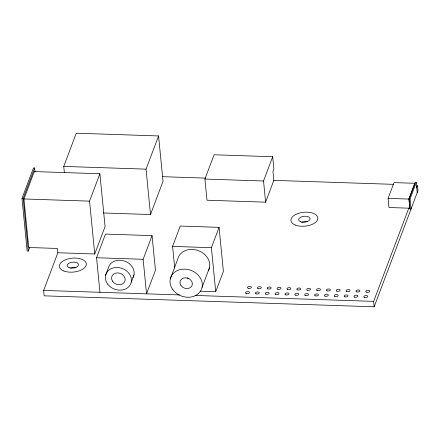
<?xml version="1.0" encoding="UTF-8"?>
<svg xmlns="http://www.w3.org/2000/svg" width="440" height="440" viewBox="0 0 440 440"><rect width="100%" height="100%" fill="white"/><g stroke="black" fill="none" stroke-linecap="round" stroke-linejoin="round"><path stroke-width="0.66" d="M29.761 247.269L28.32 251.086L27.159 251.048L22 198.451L33.506 167.943L34.672 167.981L35.074 172.079M28.32 251.086L23.166 198.49L34.672 167.981M57.86 252.753L57.437 248.452L28.71 247.495L23.953 198.963L34.282 171.567L99.891 173.745L105.072 226.578L94.738 253.974L57.86 252.753L43.654 290.422L44.181 295.84L374.16 306.79L418 190.564L417.466 185.147L416.554 187.566M64.344 172.513L63.745 166.419L76.269 133.21L158.571 135.944L163.02 181.324L150.496 214.533L103.323 212.966M94.738 253.974L89.557 201.141L99.891 173.745M99.941 292.286L96.553 257.747L105.479 234.086L152.064 235.631L155.452 270.177L146.526 293.832L143.138 259.292L152.064 235.631M105.534 275.468L108.273 268.202A13.316 11.044 20.7 0 1 125.076 261.239A13.316 11.044 20.7 0 1 132.946 277.602M150.496 214.533L146.047 169.147L158.571 135.944M131.236 282.172L133.975 274.906M174.708 268.076L172.579 246.4L180.252 226.061L219.076 227.348L223.394 271.376L215.721 291.72L200.057 291.198M204.913 179.058L214.077 154.776L272.696 156.722L273.889 168.911L272.949 171.402L273.829 180.378L265.612 202.169L206.993 200.222L204.913 179.058L263.538 181.005L272.696 156.722M170.247 279.037L177.683 259.32A16.495 13.684 20.7 0 1 198.495 250.69A16.495 13.684 20.7 0 1 208.247 270.963M215.721 291.72L211.404 247.693L219.076 227.348M202.087 287.342L209.523 267.625M409.943 208.219L388.982 207.526L388.086 198.38L394.031 182.606L414.997 183.304L409.288 198.446M416.229 182.523L410.047 198.919L411.043 209.077L409.877 209.038L408.881 198.88L415.063 182.485L416.229 182.523L417.225 192.681M374.16 306.79L373.632 301.373L408.782 208.181M63.745 166.419L146.047 169.147M162.338 176.677L205.596 178.112M273.829 180.378L393.531 184.349M408.881 198.88L410.047 198.919M388.086 198.38L409.046 199.078M22 198.451L23.166 198.49M23.953 198.963L89.557 201.141M172.579 246.4L211.404 247.693M96.553 257.747L143.138 259.292M43.654 290.422L179.46 294.927M195.239 295.449L373.632 301.373M409.112 199.727L409.431 202.994M409.558 204.303L409.882 207.565M263.538 181.005L265.612 202.169M301.736 222.376A5.764 2.976 -5.6 0 1 307.466 221.777M70.626 268.114A5.764 2.976 -5.6 0 1 75.933 267.68M188.788 278.509A6.358 5.275 20.7 0 1 187.237 277.921M300.586 221.733A5.764 2.976 -5.6 0 0 310.013 219.406A5.764 2.976 -5.6 0 0 302.555 216.519A5.764 2.976 -5.6 0 0 300.586 221.733M69.047 267.636A5.764 2.976 -5.6 0 0 78.474 265.309A5.764 2.976 -5.6 0 0 71.016 262.422A5.764 2.976 -5.6 0 0 69.047 267.636M107.679 284.119A13.316 11.044 20.7 0 0 130.207 284.867A13.316 11.044 20.7 0 0 117.271 267.476A13.316 11.044 20.7 0 0 107.679 284.119M112.794 281.589A6.958 5.77 20.7 0 0 124.559 281.98A6.958 5.77 20.7 0 0 117.805 272.894A6.958 5.77 20.7 0 0 112.794 281.589M246.169 293.53A1.986 1.029 -5.6 0 0 249.42 292.727A1.986 1.029 -5.6 0 0 246.846 291.731A1.986 1.029 -5.6 0 0 246.169 293.53M248.155 288.255A1.986 1.029 -5.6 0 0 251.405 287.452A1.986 1.029 -5.6 0 0 248.837 286.462A1.986 1.029 -5.6 0 0 248.155 288.255M277.739 289.24A1.986 1.029 -5.6 0 0 280.99 288.437A1.986 1.029 -5.6 0 0 278.416 287.441A1.986 1.029 -5.6 0 0 277.739 289.24M265.887 294.184A1.986 1.029 -5.6 0 0 269.137 293.381A1.986 1.029 -5.6 0 0 266.569 292.386A1.986 1.029 -5.6 0 0 265.887 294.184M295.471 295.163A1.986 1.029 -5.6 0 0 298.722 294.36A1.986 1.029 -5.6 0 0 296.148 293.365A1.986 1.029 -5.6 0 0 295.471 295.163M297.457 289.894A1.986 1.029 -5.6 0 0 300.707 289.091A1.986 1.029 -5.6 0 0 298.139 288.096A1.986 1.029 -5.6 0 0 297.457 289.894M305.333 295.493A1.986 1.029 -5.6 0 0 308.583 294.69A1.986 1.029 -5.6 0 0 306.009 293.695A1.986 1.029 -5.6 0 0 305.333 295.493M315.194 295.818A1.986 1.029 -5.6 0 0 318.445 295.014A1.986 1.029 -5.6 0 0 315.87 294.019A1.986 1.029 -5.6 0 0 315.194 295.818M307.318 290.219A1.986 1.029 -5.6 0 0 310.569 289.416A1.986 1.029 -5.6 0 0 308 288.42A1.986 1.029 -5.6 0 0 307.318 290.219M317.18 290.548A1.986 1.029 -5.6 0 0 320.43 289.745A1.986 1.029 -5.6 0 0 317.856 288.75A1.986 1.029 -5.6 0 0 317.18 290.548M356.62 291.858A1.986 1.029 -5.6 0 0 359.87 291.055A1.986 1.029 -5.6 0 0 357.302 290.059A1.986 1.029 -5.6 0 0 356.62 291.858M354.635 297.127A1.986 1.029 -5.6 0 0 357.885 296.324A1.986 1.029 -5.6 0 0 355.311 295.328A1.986 1.029 -5.6 0 0 354.635 297.127M258.016 288.585A1.986 1.029 -5.6 0 0 261.267 287.782A1.986 1.029 -5.6 0 0 258.693 286.786A1.986 1.029 -5.6 0 0 258.016 288.585M256.031 293.854A1.986 1.029 -5.6 0 0 259.281 293.051A1.986 1.029 -5.6 0 0 256.707 292.055A1.986 1.029 -5.6 0 0 256.031 293.854M267.878 288.909A1.986 1.029 -5.6 0 0 271.128 288.107A1.986 1.029 -5.6 0 0 268.554 287.111A1.986 1.029 -5.6 0 0 267.878 288.909M275.748 294.509A1.986 1.029 -5.6 0 0 278.999 293.706A1.986 1.029 -5.6 0 0 276.43 292.71A1.986 1.029 -5.6 0 0 275.748 294.509M287.601 289.564A1.986 1.029 -5.6 0 0 290.851 288.761A1.986 1.029 -5.6 0 0 288.277 287.766A1.986 1.029 -5.6 0 0 287.601 289.564M285.61 294.839A1.986 1.029 -5.6 0 0 288.86 294.036A1.986 1.029 -5.6 0 0 286.286 293.04A1.986 1.029 -5.6 0 0 285.61 294.839M325.05 296.148A1.986 1.029 -5.6 0 0 328.3 295.345A1.986 1.029 -5.6 0 0 325.732 294.349A1.986 1.029 -5.6 0 0 325.05 296.148M327.041 290.873A1.986 1.029 -5.6 0 0 330.291 290.07A1.986 1.029 -5.6 0 0 327.718 289.075A1.986 1.029 -5.6 0 0 327.041 290.873M366.482 292.182A1.986 1.029 -5.6 0 0 369.732 291.379A1.986 1.029 -5.6 0 0 367.164 290.384A1.986 1.029 -5.6 0 0 366.482 292.182M364.496 297.457A1.986 1.029 -5.6 0 0 367.747 296.654A1.986 1.029 -5.6 0 0 365.173 295.658A1.986 1.029 -5.6 0 0 364.496 297.457M346.764 291.527A1.986 1.029 -5.6 0 0 350.014 290.725A1.986 1.029 -5.6 0 0 347.441 289.729A1.986 1.029 -5.6 0 0 346.764 291.527M344.773 296.802A1.986 1.029 -5.6 0 0 348.024 295.999A1.986 1.029 -5.6 0 0 345.45 295.004A1.986 1.029 -5.6 0 0 344.773 296.802M336.902 291.203A1.986 1.029 -5.6 0 0 340.153 290.4A1.986 1.029 -5.6 0 0 337.579 289.405A1.986 1.029 -5.6 0 0 336.902 291.203M334.911 296.472A1.986 1.029 -5.6 0 0 338.162 295.669A1.986 1.029 -5.6 0 0 335.594 294.673A1.986 1.029 -5.6 0 0 334.911 296.472M172.904 289.751A16.495 13.684 20.7 0 0 200.805 290.68A16.495 13.684 20.7 0 0 184.789 269.132A16.495 13.684 20.7 0 0 172.904 289.751M181.055 285.72A6.358 5.275 20.7 0 0 191.813 286.077A6.358 5.275 20.7 0 0 185.636 277.772A6.358 5.275 20.7 0 0 181.055 285.72M295.482 225.11A13.514 6.98 -5.6 0 0 317.581 219.654A13.514 6.98 -5.6 0 0 300.091 212.889A13.514 6.98 -5.6 0 0 295.482 225.11M63.943 271.013A13.514 6.98 -5.6 0 0 86.047 265.562A13.514 6.98 -5.6 0 0 68.552 258.791A13.514 6.98 -5.6 0 0 63.943 271.013"/></g></svg>
